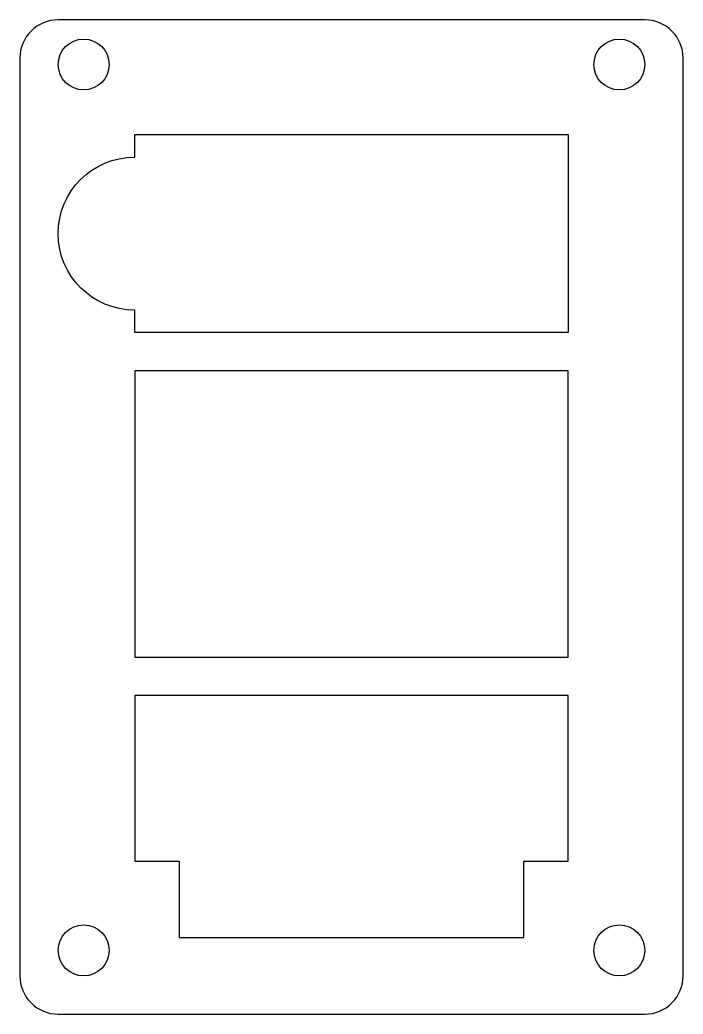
# Model space of a CAD drawing. Header units: millimetres. Extents: x 5.5 to 57.5, y -82.5 to -4.5.
import ezdxf

# ---------------------------------------------------------------- set-up
doc = ezdxf.new("R2010")
doc.units = ezdxf.units.MM
doc.header["$MEASUREMENT"] = 0
doc.layers.get('0').update_dxf_attribs({"true_color": 0xffffff})

msp = doc.modelspace()

# ---------------------------------------------------------------- linework, layer by layer
for points in [[(54.5, -4.5), (8.5, -4.5, 0.414214), (5.5, -7.5), (5.5, -79.5, 0.414214), (8.5, -82.5), (54.5, -82.5, 0.414214), (57.5, -79.5), (57.5, -7.5, 0.414214)], [(14.5, -13.5), (48.5, -13.5), (48.5, -29.036), (14.5, -29.036), (14.5, -27.268, -1), (14.5, -15.268)]]:
    msp.add_lwpolyline(points, format="xyb", close=True)
for points in [[(14.5, -54.5), (48.5, -54.5), (48.5, -32.036), (14.5, -32.036)], [(45, -76.5), (45, -70.5), (48.5, -70.5), (48.5, -57.5), (14.5, -57.5), (14.5, -70.5), (18, -70.5), (18, -76.5)]]:
    msp.add_lwpolyline(points, close=True)
for centre in [(10.5, -8), (52.5, -8), (10.5, -77.5), (52.5, -77.5)]:
    msp.add_circle(centre, 2)

doc.saveas('drawing.dxf')
